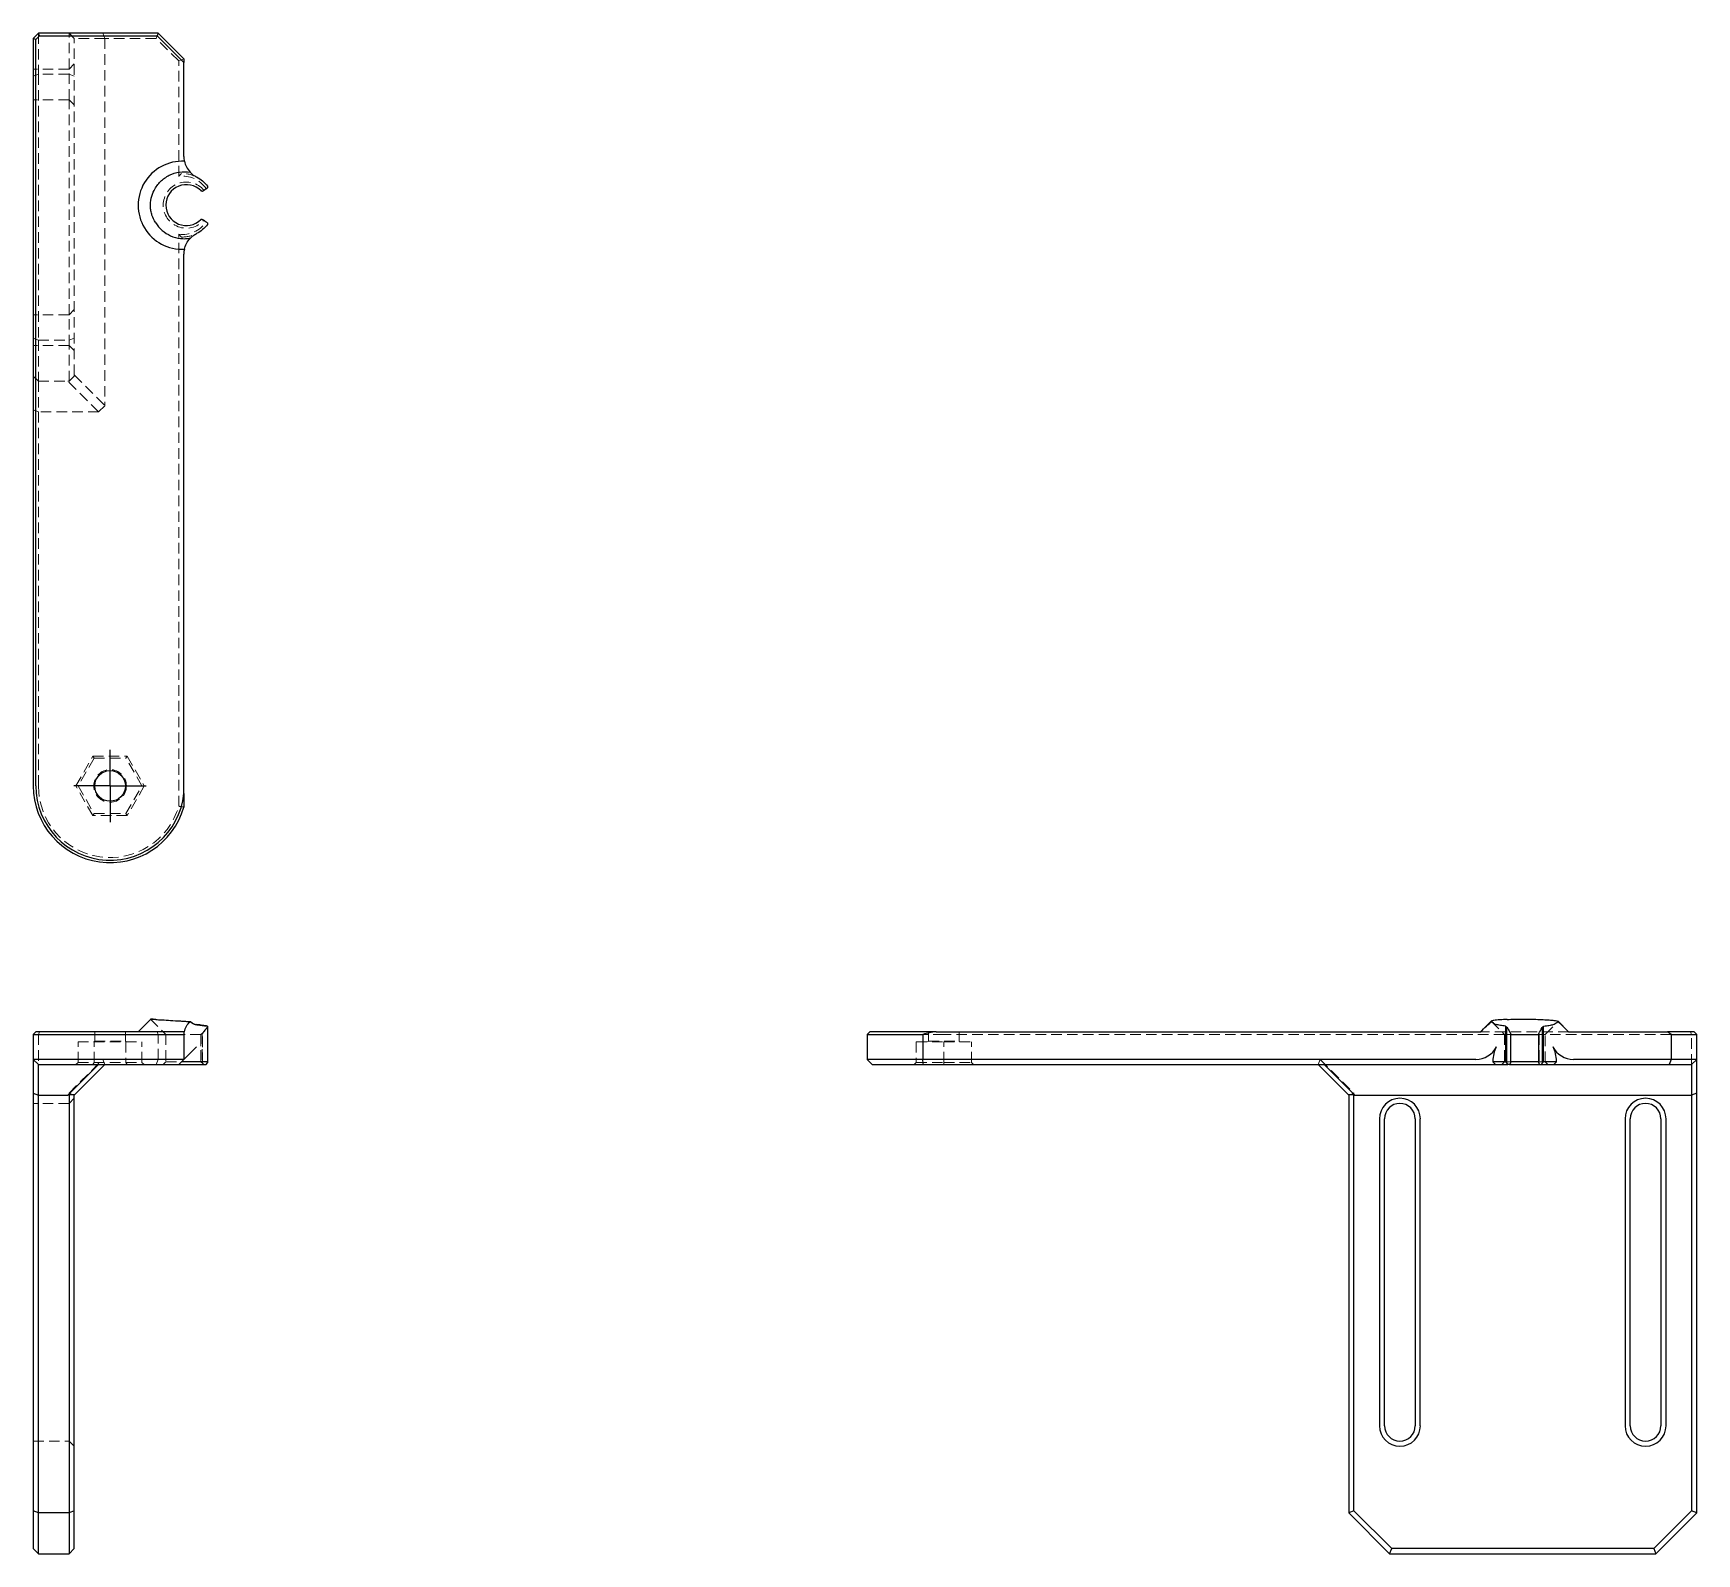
# Model space of a CAD drawing. Header units: millimetres. Extents: x 72 to 273, y 25 to 208.
import ezdxf

# ---------------------------------------------------------------- set-up
doc = ezdxf.new("R2010")
doc.units = ezdxf.units.MM
doc.linetypes.add('HIDDEN', pattern=[1.905, 1.27, -0.635])
doc.layers.add('10', color=7, linetype='Continuous')

# ---------------------------------------------------------------- blocks, each defined once
blk = doc.blocks.new('SW_CENTERMARKSYMBOL_0')
at = {"layer": '10', "color": 0}
for p, q in [((0, 2.5), (0, 4.35)), ((0, 0), (0, 2.5)), ((-2.5, 0), (-4.35, 0)), ((0, 0), (-2.5, 0)), ((0, 0), (0, -2.5)), ((0, 0), (2.5, 0)), ((2.5, 0), (4.35, 0)), ((0, -2.5), (0, -4.35))]:
    blk.add_line(p, q, dxfattribs=at)

msp = doc.modelspace()

# ---------------------------------------------------------------- linework, layer by layer
at = {"color": 7, "linetype": 'Continuous', "lineweight": 25}
for p, q in [((73.11, 208), (72.49, 207.38)), ((72.8, 207.26), (72.49, 207.38)), ((72.49, 207.38), (72.49, 117.25)), ((72.8, 207.26), (73.24, 207.69)), ((72.8, 117.25), (72.8, 207.26)), ((73.24, 207.69), (73.11, 208)), ((87.56, 208), (73.11, 208)), ((73.24, 207.69), (87.43, 207.69)), ((87.56, 208), (87.43, 207.69)), ((87.43, 207.69), (90.64, 204.48)), ((90.64, 204.92), (87.56, 208)), ((90.64, 204.92), (90.64, 204.48)), ((90.64, 193.15), (90.64, 204.48)), ((90.64, 116.33), (90.64, 181.37)), ((86.62, 89.09), (85.14, 87.61)), ((86.62, 89.15), (86.62, 89.09)), ((87.25, 89.09), (86.62, 89.09)), ((93.51, 88.29), (93.51, 83.97)), ((248.24, 88.9), (246.95, 87.61)), ((248.27, 88.87), (248.3, 88.84)), ((249.96, 88.29), (249.96, 83.97)), ((254.55, 83.97), (254.55, 88.26)), ((257.56, 87.61), (256.29, 88.89)), ((72.49, 87.3), (72.8, 87.61)), ((72.49, 87.3), (72.49, 84.28)), ((72.49, 87.3), (90.64, 87.3)), ((90.64, 87.61), (72.8, 87.61)), ((90.64, 87.3), (90.64, 84.28)), ((173.31, 87.61), (173, 87.3)), ((173, 87.3), (173, 84.28)), ((173, 87.3), (179.71, 87.3)), ((181.33, 87.61), (173.31, 87.61)), ((179.71, 87.3), (179.71, 84.28)), ((181.33, 87.61), (246.37, 87.61)), ((246.37, 87.61), (246.96, 87.61)), ((250.13, 83.85), (250.13, 88.16)), ((250.56, 87.42), (250.56, 83.85)), ((250.56, 87.3), (253.98, 87.3)), ((253.98, 83.85), (253.98, 87.42)), ((254.38, 88.13), (254.38, 83.85)), ((257.56, 87.61), (258.15, 87.61)), ((258.15, 87.61), (269.48, 87.61)), ((269.92, 87.3), (269.48, 87.61)), ((272.69, 87.61), (269.48, 87.61)), ((269.92, 87.3), (269.92, 84.28)), ((269.92, 87.3), (273, 87.3)), ((273, 87.3), (272.69, 87.61)), ((273, 84.28), (273, 87.3)), ((90.64, 84.28), (72.49, 84.28)), ((72.49, 84.28), (73.11, 83.66)), ((72.49, 84.28), (72.49, 80.22)), ((90.64, 84.28), (92.17, 85.8)), ((173, 84.28), (173.62, 83.66)), ((179.71, 84.28), (173, 84.28)), ((246.37, 84.28), (179.71, 84.28)), ((269.92, 84.28), (258.15, 84.28)), ((269.92, 84.28), (269.66, 83.66)), ((273, 84.28), (269.92, 84.28)), ((272.38, 83.66), (273, 84.28)), ((273, 80.22), (273, 84.28)), ((73.11, 83.66), (90.03, 83.66)), ((73.11, 79.96), (73.11, 83.66)), ((80.37, 83.66), (76.67, 79.96)), ((77.43, 79.96), (81.13, 83.66)), ((90.03, 83.66), (93.33, 83.66)), ((93.51, 83.97), (90.34, 83.97)), ((93.33, 83.66), (93.48, 83.85)), ((173.62, 83.66), (179.8, 83.66)), ((179.8, 83.66), (248.74, 83.66)), ((227.35, 83.66), (231.05, 79.96)), ((231.8, 79.96), (228.1, 83.66)), ((248.43, 84.08), (248.43, 83.97)), ((248.43, 83.97), (248.74, 83.66)), ((249.96, 83.97), (248.43, 83.97)), ((248.74, 83.66), (250.24, 83.66)), ((250.24, 83.66), (250.13, 83.85)), ((250.45, 83.66), (250.24, 83.66)), ((250.42, 83.66), (254.08, 83.66)), ((254, 83.97), (250.54, 83.97)), ((254.08, 83.66), (254.28, 83.66)), ((254.38, 83.85), (254.28, 83.66)), ((254.28, 83.66), (255.77, 83.66)), ((256.08, 83.97), (254.55, 83.97)), ((255.77, 83.66), (256.08, 83.97)), ((255.77, 83.66), (269.66, 83.66)), ((256.08, 83.97), (256.08, 84.08)), ((269.66, 83.66), (272.38, 83.66)), ((272.38, 83.66), (272.38, 79.96)), ((72.49, 80.22), (73.11, 79.96)), ((72.49, 80.22), (72.49, 29.87)), ((273, 80.22), (272.38, 79.96)), ((273, 29.62), (273, 80.22)), ((73.11, 79.96), (76.67, 79.96)), ((73.11, 29.62), (73.11, 79.96)), ((76.67, 79.96), (76.81, 80.03)), ((76.81, 80.03), (77.43, 80.03)), ((76.81, 80.03), (76.81, 29.62)), ((77.43, 29.87), (77.43, 80.03)), ((231.05, 80.03), (231.66, 80.03)), ((231.05, 80.03), (231.05, 29.62)), ((231.66, 80.03), (231.8, 79.96)), ((231.66, 29.87), (231.66, 80.03)), ((231.8, 79.96), (272.38, 79.96)), ((272.38, 79.96), (272.38, 29.87)), ((234.75, 77.12), (234.75, 40.11)), ((235.37, 40.11), (235.37, 77.12)), ((239.07, 77.12), (239.07, 40.11)), ((239.68, 40.11), (239.68, 77.12)), ((264.36, 77.12), (264.36, 40.11)), ((264.98, 40.11), (264.98, 77.12)), ((268.68, 77.12), (268.68, 40.11)), ((269.3, 40.11), (269.3, 77.12)), ((73.11, 29.62), (72.49, 29.87)), ((72.49, 29.87), (72.49, 25.3)), ((73.11, 24.68), (73.11, 29.62)), ((76.81, 29.62), (73.11, 29.62)), ((77.43, 29.87), (76.81, 29.62)), ((76.81, 29.62), (76.81, 24.68)), ((77.43, 25.3), (77.43, 29.87)), ((231.66, 29.87), (231.05, 29.62)), ((231.05, 29.62), (235.98, 24.68)), ((236.24, 25.3), (231.66, 29.87)), ((272.38, 29.87), (267.81, 25.3)), ((268.06, 24.68), (273, 29.62)), ((273, 29.62), (272.38, 29.87)), ((72.49, 25.3), (73.11, 24.68)), ((73.11, 24.68), (76.81, 24.68)), ((76.81, 24.68), (77.43, 25.3)), ((235.98, 24.68), (236.24, 25.3)), ((235.98, 24.68), (268.06, 24.68)), ((267.81, 25.3), (236.24, 25.3)), ((267.81, 25.3), (268.06, 24.68))]:
    msp.add_line(p, q, dxfattribs=at)
at = {"color": 7, "linetype": 'HIDDEN', "lineweight": 18}
for p, q in [((73.11, 208), (73.11, 203.06)), ((76.81, 208), (77.43, 207.38)), ((76.81, 203.68), (76.81, 208)), ((81.13, 207.38), (77.43, 207.38)), ((77.43, 166.8), (77.43, 207.38)), ((81.13, 207.38), (80.87, 208)), ((87.3, 207.38), (81.13, 207.38)), ((81.13, 207.38), (81.13, 163.1)), ((87.3, 207.38), (87.43, 207.69)), ((90.03, 204.66), (87.3, 207.38)), ((90.64, 204.92), (90.03, 204.66)), ((90.03, 190.75), (90.03, 204.66)), ((76.81, 203.68), (72.49, 203.68)), ((73.11, 203.06), (72.49, 202.81)), ((73.11, 203.06), (73.11, 170.98)), ((76.81, 203.06), (73.11, 203.06)), ((76.81, 203.68), (77.43, 204.3)), ((76.81, 199.98), (76.81, 203.68)), ((77.43, 202.81), (76.81, 203.06)), ((76.81, 199.98), (72.49, 199.98)), ((76.81, 199.98), (77.43, 199.36)), ((76.81, 174.07), (76.81, 199.98)), ((90.03, 114.8), (90.03, 183.77)), ((76.81, 174.07), (77.43, 174.68)), ((76.81, 174.07), (72.49, 174.07)), ((76.81, 170.37), (76.81, 174.07)), ((72.49, 171.24), (73.11, 170.98)), ((73.11, 170.98), (73.11, 166.05)), ((73.11, 170.98), (76.81, 170.98)), ((76.81, 170.98), (77.43, 171.24)), ((76.81, 170.37), (72.49, 170.37)), ((76.81, 170.37), (77.43, 169.75)), ((76.81, 166.05), (76.81, 170.37)), ((72.49, 166.66), (73.11, 166.05)), ((76.81, 166.05), (77.43, 166.66)), ((77.43, 166.8), (81.13, 163.1)), ((77.43, 166.66), (77.43, 166.8)), ((73.11, 166.05), (73.11, 162.35)), ((73.11, 166.05), (76.67, 166.05)), ((80.37, 162.35), (76.67, 166.05)), ((76.67, 166.05), (76.81, 166.05)), ((72.49, 162.6), (73.11, 162.35)), ((81.13, 163.1), (80.37, 162.35)), ((73.11, 162.35), (73.11, 117.25)), ((80.37, 162.35), (73.11, 162.35)), ((77.62, 117.25), (79.68, 120.83)), ((79.82, 120.59), (77.9, 117.25)), ((79.68, 120.83), (79.82, 120.59)), ((79.68, 120.83), (83.81, 120.83)), ((79.82, 120.59), (83.67, 120.59)), ((83.67, 120.59), (83.81, 120.83)), ((85.59, 117.25), (83.67, 120.59)), ((83.81, 120.83), (85.88, 117.25)), ((77.62, 117.25), (77.9, 117.25)), ((79.68, 113.68), (77.62, 117.25)), ((77.9, 117.25), (79.82, 113.92)), ((83.67, 113.92), (85.59, 117.25)), ((85.88, 117.25), (83.81, 113.68)), ((85.88, 117.25), (85.59, 117.25)), ((79.68, 113.68), (79.82, 113.92)), ((83.81, 113.68), (79.68, 113.68)), ((79.82, 113.92), (83.67, 113.92)), ((83.81, 113.68), (83.67, 113.92)), ((86.62, 89.15), (88.47, 87.3)), ((248.26, 88.86), (249.81, 87.3)), ((250.16, 89.09), (254.06, 89.09)), ((254.75, 87.3), (256.29, 88.84)), ((73.24, 87.61), (73.11, 87.3)), ((73.11, 87.3), (73.11, 83.66)), ((77.9, 86.38), (79.82, 86.38)), ((77.9, 83.91), (77.9, 86.38)), ((79.9, 86.5), (79.77, 86.38)), ((79.82, 83.91), (79.82, 86.38)), ((79.82, 86.38), (83.67, 86.38)), ((79.9, 87.61), (79.9, 86.5)), ((79.9, 86.5), (83.6, 86.5)), ((83.6, 86.5), (83.6, 87.61)), ((83.72, 86.38), (83.6, 86.5)), ((83.67, 86.38), (85.59, 86.38)), ((83.67, 86.38), (83.67, 83.91)), ((85.59, 83.91), (85.59, 86.38)), ((87.56, 87.3), (87.43, 87.61)), ((87.56, 84.28), (87.56, 87.3)), ((88.47, 87.3), (88.47, 83.97)), ((92.69, 87.3), (90.64, 87.3)), ((92.69, 83.97), (92.69, 87.3)), ((92.71, 87.3), (92.71, 83.97)), ((92.87, 87.42), (92.87, 83.85)), ((92.9, 83.85), (92.9, 87.42)), ((93.48, 83.85), (93.48, 88.16)), ((178.92, 86.38), (182.25, 86.38)), ((178.92, 86.38), (178.92, 83.91)), ((182.25, 87.3), (179.71, 87.3)), ((180.4, 86.5), (180.28, 86.38)), ((180.4, 87.61), (180.4, 86.5)), ((180.4, 86.5), (184.11, 86.5)), ((249.81, 87.3), (182.25, 87.3)), ((182.25, 86.38), (185.59, 86.38)), ((182.25, 83.91), (182.25, 86.38)), ((184.11, 86.5), (184.11, 87.61)), ((184.23, 86.38), (184.11, 86.5)), ((185.59, 83.91), (185.59, 86.38)), ((257.56, 87.61), (246.96, 87.61)), ((250.54, 87.3), (249.81, 87.3)), ((249.81, 87.3), (249.81, 83.97)), ((250.54, 83.97), (250.54, 87.3)), ((254.75, 87.3), (254, 87.3)), ((254, 87.3), (254, 83.97)), ((269.92, 87.3), (254.75, 87.3)), ((254.75, 83.97), (254.75, 87.3)), ((272.26, 87.61), (272.38, 87.3)), ((272.38, 83.66), (272.38, 87.3)), ((76.81, 80.22), (80.87, 84.28)), ((81.13, 83.66), (80.87, 84.28)), ((87.3, 83.66), (87.56, 84.28)), ((227.6, 84.28), (227.35, 83.66)), ((227.6, 84.28), (231.66, 80.22)), ((77.62, 83.66), (77.9, 83.91)), ((77.9, 83.91), (79.82, 83.91)), ((79.68, 83.66), (79.82, 83.91)), ((79.82, 83.91), (83.67, 83.91)), ((83.81, 83.66), (83.67, 83.91)), ((83.67, 83.91), (85.59, 83.91)), ((85.88, 83.66), (85.59, 83.91)), ((88.47, 83.97), (88.16, 83.66)), ((88.47, 83.97), (90.34, 83.97)), ((178.68, 83.66), (178.92, 83.91)), ((178.92, 83.91), (182.25, 83.91)), ((182.25, 83.66), (182.25, 83.91)), ((182.25, 83.91), (185.59, 83.91)), ((185.59, 83.91), (185.83, 83.66)), ((249.81, 83.97), (249.5, 83.66)), ((249.96, 83.97), (250.54, 83.97)), ((254, 83.97), (254.55, 83.97)), ((255.06, 83.66), (254.75, 83.97)), ((76.81, 80.22), (77.43, 79.96)), ((76.81, 80.03), (76.81, 80.22)), ((231.66, 80.22), (231.05, 79.96)), ((231.66, 80.22), (231.66, 80.03)), ((76.81, 78.97), (72.49, 78.97)), ((77.43, 79.59), (76.81, 78.97)), ((72.49, 38.25), (76.81, 38.25)), ((76.81, 38.25), (77.43, 37.64))]:
    msp.add_line(p, q, dxfattribs=at)
msp.add_circle((81.75, 117.25), 1.97, dxfattribs=at)
at = {"color": 7, "linetype": 'Continuous', "lineweight": 25}
msp.add_circle((81.75, 117.25), 1.85, dxfattribs=at)
for centre, radius, start, end in [((90.45, 187.26), 5.31, 87.1592, 272.8408), ((93.42, 193.15), 2.78, 180, 192.3489), ((90.94, 187.28), 2.47, 44.029, 315.1369), ((93.42, 181.37), 2.78, 167.6511, 180), ((81.75, 117.25), 9.25, 180, 344.0413), ((81.75, 117.25), 8.95, 180, 354.0506), ((246.37, 87.06), 2.78, 270, 333.2137), ((252.26, 84.08), 3.83, 153.2137, 180), ((252.26, 84.08), 3.83, 0, 26.7863), ((258.15, 87.06), 2.78, 206.7863, 270), ((237.22, 77.12), 2.47, 0, 180), ((237.22, 77.12), 1.85, 0, 180), ((266.83, 77.12), 2.47, 0, 180), ((266.83, 77.12), 1.85, 0, 180), ((237.22, 40.11), 2.47, 180, 0), ((237.22, 40.11), 1.85, 180, 0), ((266.83, 40.11), 2.47, 180, 0), ((266.83, 40.11), 1.85, 180, 0)]:
    msp.add_arc(centre, radius, start, end, dxfattribs=at)
at = {"color": 7, "linetype": 'HIDDEN', "lineweight": 18}
for centre, radius, start, end in [((90.45, 187.26), 3.52, 35, 96.8303), ((90.45, 187.26), 3.83, 63.2137, 91.6442), ((90.94, 187.28), 2.78, 40.4768, 318.7828), ((90.45, 187.26), 3.52, 263.1697, 325), ((90.45, 187.26), 3.83, 268.3558, 296.7863), ((81.75, 117.25), 8.64, 180, 343.4773), ((252.26, 84.08), 3.83, 180, 181.6442), ((252.26, 84.08), 3.83, 358.3558, 0)]:
    msp.add_arc(centre, radius, start, end, dxfattribs=at)
at = {"color": 7, "linetype": 'Continuous', "lineweight": 25}
for points, knots in [([(90.71, 192.56), (90.76, 192.33), (90.84, 192.11), (91.06, 191.67), (91.21, 191.45), (91.41, 191.24)], [0, 0, 0, 0, 0.5, 0.5, 1, 1, 1, 1]), ([(87.07, 189.06), (87.17, 189.26), (87.28, 189.45), (87.54, 189.8), (87.68, 189.96), (87.99, 190.27), (88.15, 190.41), (88.5, 190.66), (88.69, 190.78), (89.27, 191.07), (89.68, 191.2), (90.55, 191.32), (90.98, 191.32), (91.41, 191.24)], [0, 0, 0, 0, 0.125, 0.125, 0.25, 0.25, 0.375, 0.375, 0.5, 0.5, 0.75, 0.75, 1, 1, 1, 1]), ([(91.41, 191.24), (91.51, 191.13), (91.62, 191.03), (91.87, 190.84), (92.02, 190.75), (92.17, 190.67)], [0, 0, 0, 0, 0.5, 0.5, 1, 1, 1, 1]), ([(92.17, 190.67), (92.43, 190.54), (92.68, 190.38), (93.13, 190), (93.33, 189.79), (93.51, 189.55)], [0, 0, 0, 0, 0.5, 0.5, 1, 1, 1, 1]), ([(87.25, 185.16), (87.06, 185.45), (86.91, 185.76), (86.75, 186.24), (86.71, 186.41), (86.65, 186.75), (86.63, 186.92), (86.61, 187.43), (86.64, 187.77), (86.79, 188.44), (86.91, 188.76), (87.07, 189.06)], [0, 0, 0, 0, 0.25, 0.25, 0.375, 0.375, 0.5, 0.5, 0.75, 0.75, 1, 1, 1, 1]), ([(87.25, 185.16), (87.46, 184.81), (87.72, 184.5), (88.34, 183.97), (88.68, 183.75), (89.42, 183.42), (89.82, 183.31), (90.42, 183.24), (90.63, 183.23), (91.03, 183.24), (91.23, 183.27), (91.43, 183.3)], [0, 0, 0, 0, 0.25, 0.25, 0.5, 0.5, 0.75, 0.75, 0.875, 0.875, 1, 1, 1, 1]), ([(93.51, 184.96), (93.33, 184.73), (93.13, 184.52), (92.68, 184.14), (92.43, 183.98), (92.17, 183.84)], [0, 0, 0, 0, 0.5, 0.5, 1, 1, 1, 1]), ([(90.71, 181.96), (90.76, 182.19), (90.84, 182.42), (91.07, 182.87), (91.23, 183.09), (91.43, 183.3)], [0, 0, 0, 0, 0.5, 0.5, 1, 1, 1, 1]), ([(91.43, 183.3), (91.53, 183.4), (91.64, 183.5), (91.89, 183.68), (92.02, 183.77), (92.17, 183.84)], [0, 0, 0, 0, 0.5, 0.5, 1, 1, 1, 1]), ([(87.25, 89.09), (87.14, 89.1), (86.92, 89.13), (86.73, 89.15), (86.62, 89.15), (86.63, 89.15), (86.63, 89.15)], [0, 0, 0, 0, 0.279413, 0.566731, 0.849365, 1, 1, 1, 1]), ([(87.25, 89.09), (87.46, 89.08), (87.72, 89.06), (88.34, 89.03), (88.68, 89.01), (89.42, 88.96), (89.82, 88.94), (90.42, 88.9), (90.63, 88.89), (91.03, 88.87), (91.23, 88.85), (91.43, 88.84)], [0, 0, 0, 0, 0.25, 0.25, 0.5, 0.5, 0.75, 0.75, 0.875, 0.875, 1, 1, 1, 1]), ([(90.71, 87.61), (90.76, 87.84), (90.84, 88.06), (91.07, 88.49), (91.23, 88.69), (91.43, 88.84)], [0, 0, 0, 0, 0.5, 0.5, 1, 1, 1, 1]), ([(91.43, 88.84), (91.53, 88.75), (91.64, 88.68), (91.89, 88.55), (92.02, 88.5), (92.17, 88.48)], [0, 0, 0, 0, 0.5, 0.5, 1, 1, 1, 1]), ([(93.51, 88.29), (93.33, 88.32), (93.13, 88.35), (92.68, 88.41), (92.43, 88.45), (92.17, 88.48)], [0, 0, 0, 0, 0.5, 0.5, 1, 1, 1, 1]), ([(246.96, 87.61), (247.19, 87.84), (247.42, 88.06), (247.87, 88.49), (248.09, 88.69), (248.3, 88.84)], [0, 0, 0, 0, 0.5, 0.5, 1, 1, 1, 1]), ([(250.16, 89.09), (249.86, 89.08), (249.37, 89.06), (248.86, 89.02), (248.54, 88.98), (248.34, 88.94), (248.23, 88.92), (248.25, 88.9), (248.25, 88.9)], [0, 0, 0, 0, 0.291936, 0.464819, 0.642682, 0.816143, 0.994605, 1, 1, 1, 1]), ([(248.3, 88.84), (248.4, 88.75), (248.5, 88.68), (248.68, 88.55), (248.77, 88.5), (248.84, 88.48)], [0, 0, 0, 0, 0.5, 0.5, 1, 1, 1, 1]), ([(249.96, 88.29), (249.73, 88.32), (249.52, 88.35), (249.14, 88.41), (248.98, 88.45), (248.84, 88.48)], [0, 0, 0, 0, 0.5, 0.5, 1, 1, 1, 1]), ([(250.16, 89.09), (250.45, 89.11), (250.76, 89.13), (251.24, 89.14), (251.41, 89.15), (251.75, 89.15), (251.92, 89.15), (252.43, 89.15), (252.77, 89.15), (253.44, 89.13), (253.76, 89.11), (254.06, 89.09)], [0, 0, 0, 0, 0.25, 0.25, 0.375, 0.375, 0.5, 0.5, 0.75, 0.75, 1, 1, 1, 1]), ([(254.06, 89.09), (254.35, 89.08), (254.62, 89.07), (254.99, 89.05), (255.11, 89.04), (255.33, 89.03), (255.43, 89.02), (255.71, 89), (255.87, 88.98), (256.12, 88.94), (256.2, 88.92), (256.25, 88.9)], [0, 0, 0, 0, 0.25, 0.25, 0.375, 0.375, 0.5, 0.5, 0.75, 0.75, 1, 1, 1, 1]), ([(255.67, 88.44), (255.54, 88.41), (255.38, 88.38), (255, 88.31), (254.79, 88.29), (254.55, 88.26)], [0, 0, 0, 0, 0.5, 0.5, 1, 1, 1, 1]), ([(256.24, 88.82), (256.13, 88.73), (256.03, 88.65), (255.84, 88.51), (255.75, 88.46), (255.67, 88.44)], [0, 0, 0, 0, 0.5, 0.5, 1, 1, 1, 1]), ([(256.28, 88.88), (256.29, 88.87), (256.32, 88.85), (256.27, 88.83), (256.24, 88.82)], [0, 0, 0, 0, 0.295831, 1, 1, 1, 1]), ([(257.56, 87.61), (257.33, 87.84), (257.11, 88.05), (256.67, 88.47), (256.45, 88.67), (256.24, 88.82)], [0, 0, 0, 0, 0.5, 0.5, 1, 1, 1, 1])]:
    msp.add_open_spline(points, degree=3, knots=knots, dxfattribs=at)
at = {"color": 7, "linetype": 'HIDDEN', "lineweight": 18}
for points in [[(90.03, 190.75), (90.13, 190.86), (90.23, 190.97), (90.34, 191.08)], [(90.34, 183.43), (90.23, 183.55), (90.13, 183.66), (90.03, 183.77)], [(90.03, 114.8), (90.23, 114.77), (90.44, 114.74), (90.64, 114.71)], [(93.48, 88.16), (93.49, 88.2), (93.5, 88.25), (93.51, 88.29)], [(93.51, 88.26), (93.5, 88.22), (93.49, 88.17), (93.48, 88.13)], [(92.87, 87.42), (92.81, 87.38), (92.75, 87.34), (92.69, 87.3)], [(92.71, 87.3), (92.77, 87.34), (92.83, 87.38), (92.9, 87.42)], [(93.03, 87.61), (92.97, 87.54), (92.92, 87.48), (92.87, 87.42)], [(92.9, 87.42), (93.05, 87.61), (93.23, 87.83), (93.48, 88.13)], [(93.48, 88.16), (93.3, 87.94), (93.15, 87.76), (93.03, 87.61)], [(250.56, 87.42), (250.55, 87.38), (250.55, 87.34), (250.54, 87.3)], [(254, 87.3), (253.99, 87.34), (253.98, 87.38), (253.98, 87.42)], [(92.87, 83.85), (92.81, 83.89), (92.75, 83.93), (92.69, 83.97)], [(92.71, 83.97), (92.77, 83.93), (92.84, 83.89), (92.9, 83.85)], [(92.87, 83.85), (92.92, 83.79), (92.97, 83.73), (93.03, 83.66)], [(93.05, 83.66), (93, 83.73), (92.95, 83.79), (92.9, 83.85)], [(248.43, 83.97), (248.55, 83.86), (248.66, 83.76), (248.77, 83.66)], [(250.56, 83.85), (250.55, 83.89), (250.55, 83.93), (250.54, 83.97)], [(254, 83.97), (253.99, 83.93), (253.98, 83.89), (253.98, 83.85)], [(255.75, 83.66), (255.86, 83.76), (255.97, 83.86), (256.08, 83.97)]]:
    msp.add_open_spline(points, degree=3, dxfattribs=at)
at = {"color": 7, "linetype": 'Continuous', "lineweight": 25}
for points in [[(92.71, 189), (92.77, 188.99), (92.83, 188.98), (92.9, 188.98)], [(92.9, 188.98), (93.05, 189.08), (93.23, 189.21), (93.48, 189.38)], [(93.51, 189.55), (93.5, 189.49), (93.49, 189.44), (93.48, 189.38)], [(92.87, 185.56), (92.81, 185.55), (92.75, 185.55), (92.69, 185.54)], [(93.03, 185.45), (92.97, 185.49), (92.92, 185.52), (92.87, 185.56)], [(93.48, 185.13), (93.3, 185.26), (93.15, 185.36), (93.03, 185.45)], [(93.48, 185.13), (93.49, 185.08), (93.5, 185.02), (93.51, 184.96)], [(90.64, 116.33), (90.64, 115.79), (90.64, 115.26), (90.64, 114.71)], [(250.13, 88.16), (250.08, 88.2), (250.02, 88.25), (249.96, 88.29)], [(254.55, 88.26), (254.49, 88.22), (254.44, 88.17), (254.38, 88.13)], [(90.64, 87.61), (90.64, 87.55), (90.64, 87.45), (90.64, 87.3)], [(181.33, 87.61), (180.79, 87.55), (180.26, 87.45), (179.71, 87.3)], [(250.13, 88.16), (250.26, 87.94), (250.36, 87.76), (250.45, 87.61)], [(250.45, 87.61), (250.49, 87.54), (250.52, 87.48), (250.56, 87.42)], [(253.98, 87.42), (254.08, 87.61), (254.21, 87.83), (254.38, 88.13)], [(90.03, 83.66), (90.23, 83.86), (90.44, 84.07), (90.64, 84.28)], [(179.8, 83.66), (179.77, 83.86), (179.74, 84.07), (179.71, 84.28)], [(93.51, 83.97), (93.5, 83.93), (93.49, 83.89), (93.48, 83.85)], [(249.96, 83.97), (250.02, 83.93), (250.08, 83.89), (250.13, 83.85)], [(250.56, 83.85), (250.52, 83.79), (250.49, 83.73), (250.45, 83.66)], [(254.08, 83.66), (254.04, 83.73), (254.01, 83.79), (253.98, 83.85)], [(254.38, 83.85), (254.44, 83.89), (254.5, 83.93), (254.55, 83.97)]]:
    msp.add_open_spline(points, degree=3, dxfattribs=at)
at = {"color": 7, "linetype": 'HIDDEN', "lineweight": 18}
for points, knots in [([(86.64, 89.15), (86.67, 89.14), (86.73, 89.14), (86.9, 89.11), (87.03, 89.1), (87.07, 89.09)], [0, 0, 0, 0, 0.394152, 0.825323, 1, 1, 1, 1]), ([(87.07, 89.09), (87.17, 89.08), (87.28, 89.08), (87.54, 89.06), (87.68, 89.05), (87.99, 89.03), (88.15, 89.02), (88.5, 89), (88.69, 88.99), (89.27, 88.95), (89.68, 88.93), (90.55, 88.87), (90.98, 88.85), (91.41, 88.82)], [0, 0, 0, 0, 0.125, 0.125, 0.25, 0.25, 0.375, 0.375, 0.5, 0.5, 0.75, 0.75, 1, 1, 1, 1]), ([(91.41, 88.82), (91.51, 88.73), (91.62, 88.65), (91.87, 88.51), (92.02, 88.46), (92.17, 88.44)], [0, 0, 0, 0, 0.5, 0.5, 1, 1, 1, 1]), ([(92.17, 88.44), (92.43, 88.41), (92.68, 88.38), (93.13, 88.31), (93.33, 88.29), (93.51, 88.26)], [0, 0, 0, 0, 0.5, 0.5, 1, 1, 1, 1])]:
    msp.add_open_spline(points, degree=3, knots=knots, dxfattribs=at)

# ---------------------------------------------------------------- block references
at = {"layer": '10'}
msp.add_blockref('SW_CENTERMARKSYMBOL_0', (81.75, 117.25), dxfattribs=at)

doc.saveas('drawing.dxf')
